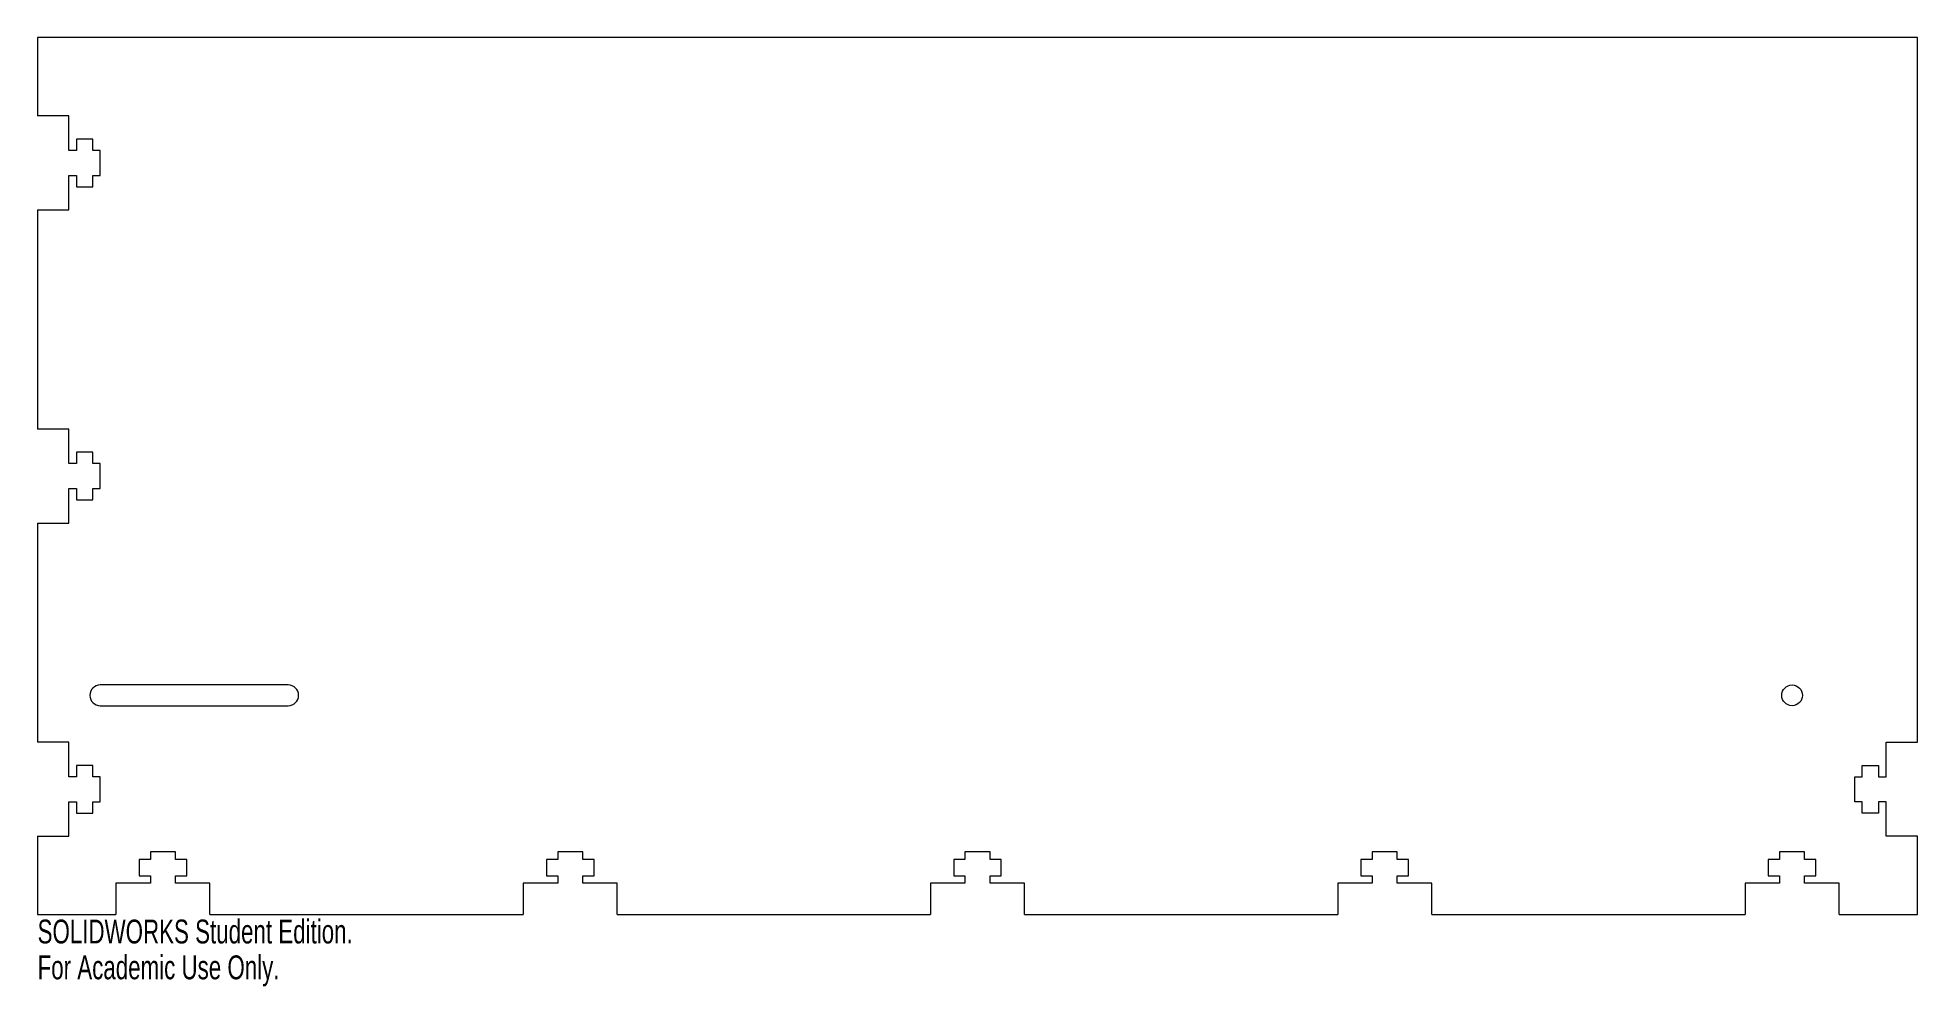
# Model space of a CAD drawing. Header units: inches. Extents: x 0 to 15, y -0.6 to 7.
import ezdxf

# ---------------------------------------------------------------- set-up
doc = ezdxf.new("R2010")
doc.units = ezdxf.units.IN
doc.header["$MEASUREMENT"] = 0
doc.styles.add('SLDTEXTSTYLE0', font='TXT', dxfattribs={"width": 0.7})

msp = doc.modelspace()

# ---------------------------------------------------------------- linework, layer by layer
at = {"color": 7, "linetype": 'Continuous', "lineweight": 15}
for p, q in [((15, 7), (0, 7)), ((0, 7), (0, 6.375)), ((15, 1.375), (15, 7)), ((0.25, 6.375), (0, 6.375)), ((0.25, 6.1), (0.25, 6.375)), ((0.31, 6.19), (0.31, 6.1)), ((0.44, 6.19), (0.31, 6.19)), ((0.44, 6.1), (0.44, 6.19)), ((0.31, 6.1), (0.25, 6.1)), ((0.5, 6.1), (0.44, 6.1)), ((0.5, 5.9), (0.5, 6.1)), ((0.25, 5.9), (0.31, 5.9)), ((0.25, 5.625), (0.25, 5.9)), ((0.31, 5.9), (0.31, 5.81)), ((0.44, 5.9), (0.5, 5.9)), ((0.44, 5.81), (0.44, 5.9)), ((0.31, 5.81), (0.44, 5.81)), ((0, 5.625), (0.25, 5.625)), ((0, 5.625), (0, 3.875)), ((0.25, 3.875), (0, 3.875)), ((0.25, 3.6), (0.25, 3.875)), ((0.31, 3.6), (0.25, 3.6)), ((0.31, 3.69), (0.31, 3.6)), ((0.44, 3.69), (0.31, 3.69)), ((0.44, 3.6), (0.44, 3.69)), ((0.5, 3.6), (0.44, 3.6)), ((0.5, 3.4), (0.5, 3.6)), ((0.25, 3.4), (0.31, 3.4)), ((0.25, 3.125), (0.25, 3.4)), ((0.31, 3.4), (0.31, 3.31)), ((0.31, 3.31), (0.44, 3.31)), ((0.44, 3.4), (0.5, 3.4)), ((0.44, 3.31), (0.44, 3.4)), ((0, 3.125), (0.25, 3.125)), ((0, 3.125), (0, 1.375)), ((2, 1.833), (0.5, 1.833)), ((0.5, 1.667), (2, 1.667)), ((0.25, 1.375), (0, 1.375)), ((0.25, 1.1), (0.25, 1.375)), ((14.75, 1.375), (15, 1.375)), ((14.75, 1.1), (14.75, 1.375)), ((0.31, 1.1), (0.25, 1.1)), ((0.31, 1.19), (0.31, 1.1)), ((0.44, 1.19), (0.31, 1.19)), ((0.44, 1.1), (0.44, 1.19)), ((0.5, 1.1), (0.44, 1.1)), ((0.5, 0.9), (0.5, 1.1)), ((14.5, 0.9), (14.5, 1.1)), ((14.5, 1.1), (14.56, 1.1)), ((14.56, 1.1), (14.56, 1.19)), ((14.56, 1.19), (14.69, 1.19)), ((14.69, 1.19), (14.69, 1.1)), ((14.69, 1.1), (14.75, 1.1)), ((0.25, 0.9), (0.31, 0.9)), ((0.25, 0.625), (0.25, 0.9)), ((0.31, 0.9), (0.31, 0.81)), ((0.44, 0.9), (0.5, 0.9)), ((0.44, 0.81), (0.44, 0.9)), ((14.56, 0.9), (14.5, 0.9)), ((14.56, 0.81), (14.56, 0.9)), ((14.75, 0.9), (14.69, 0.9)), ((14.69, 0.9), (14.69, 0.81)), ((14.75, 0.625), (14.75, 0.9)), ((0.31, 0.81), (0.44, 0.81)), ((14.69, 0.81), (14.56, 0.81)), ((0, 0.625), (0.25, 0.625)), ((0, 0.625), (0, 0)), ((15, 0.625), (14.75, 0.625)), ((15, 0), (15, 0.625)), ((0.9, 0.5), (0.9, 0.44)), ((1.1, 0.5), (0.9, 0.5)), ((1.1, 0.44), (1.1, 0.5)), ((4.15, 0.5), (4.15, 0.44)), ((4.35, 0.5), (4.15, 0.5)), ((4.35, 0.44), (4.35, 0.5)), ((7.4, 0.5), (7.4, 0.44)), ((7.6, 0.5), (7.4, 0.5)), ((7.6, 0.44), (7.6, 0.5)), ((10.65, 0.5), (10.65, 0.44)), ((10.85, 0.5), (10.65, 0.5)), ((10.85, 0.44), (10.85, 0.5)), ((13.9, 0.5), (13.9, 0.44)), ((14.1, 0.5), (13.9, 0.5)), ((14.1, 0.44), (14.1, 0.5)), ((0.81, 0.44), (0.81, 0.31)), ((0.9, 0.44), (0.81, 0.44)), ((0.81, 0.31), (0.9, 0.31)), ((0.9, 0.31), (0.9, 0.25)), ((1.19, 0.44), (1.1, 0.44)), ((1.1, 0.31), (1.19, 0.31)), ((1.1, 0.25), (1.1, 0.31)), ((1.19, 0.31), (1.19, 0.44)), ((4.06, 0.44), (4.06, 0.31)), ((4.15, 0.44), (4.06, 0.44)), ((4.06, 0.31), (4.15, 0.31)), ((4.15, 0.31), (4.15, 0.25)), ((4.44, 0.44), (4.35, 0.44)), ((4.35, 0.31), (4.44, 0.31)), ((4.35, 0.25), (4.35, 0.31)), ((4.44, 0.31), (4.44, 0.44)), ((7.31, 0.44), (7.31, 0.31)), ((7.4, 0.44), (7.31, 0.44)), ((7.31, 0.31), (7.4, 0.31)), ((7.4, 0.31), (7.4, 0.25)), ((7.69, 0.44), (7.6, 0.44)), ((7.6, 0.31), (7.69, 0.31)), ((7.6, 0.25), (7.6, 0.31)), ((7.69, 0.31), (7.69, 0.44)), ((10.56, 0.44), (10.56, 0.31)), ((10.65, 0.44), (10.56, 0.44)), ((10.56, 0.31), (10.65, 0.31)), ((10.65, 0.31), (10.65, 0.25)), ((10.94, 0.44), (10.85, 0.44)), ((10.85, 0.31), (10.94, 0.31)), ((10.85, 0.25), (10.85, 0.31)), ((10.94, 0.31), (10.94, 0.44)), ((13.81, 0.44), (13.81, 0.31)), ((13.9, 0.44), (13.81, 0.44)), ((13.81, 0.31), (13.9, 0.31)), ((13.9, 0.31), (13.9, 0.25)), ((14.19, 0.44), (14.1, 0.44)), ((14.1, 0.31), (14.19, 0.31)), ((14.1, 0.25), (14.1, 0.31)), ((14.19, 0.31), (14.19, 0.44)), ((0.625, 0.25), (0.625, 0)), ((0.9, 0.25), (0.625, 0.25)), ((1.375, 0.25), (1.1, 0.25)), ((1.375, 0), (1.375, 0.25)), ((3.875, 0.25), (3.875, 0)), ((4.15, 0.25), (3.875, 0.25)), ((4.625, 0.25), (4.35, 0.25)), ((4.625, 0), (4.625, 0.25)), ((7.125, 0.25), (7.125, 0)), ((7.4, 0.25), (7.125, 0.25)), ((7.875, 0.25), (7.6, 0.25)), ((7.875, 0), (7.875, 0.25)), ((10.375, 0.25), (10.375, 0)), ((10.65, 0.25), (10.375, 0.25)), ((11.125, 0.25), (10.85, 0.25)), ((11.125, 0), (11.125, 0.25)), ((13.625, 0.25), (13.625, 0)), ((13.9, 0.25), (13.625, 0.25)), ((14.375, 0.25), (14.1, 0.25)), ((14.375, 0), (14.375, 0.25)), ((0, 0), (0.625, 0)), ((1.375, 0), (3.875, 0)), ((4.625, 0), (7.125, 0)), ((7.875, 0), (10.375, 0)), ((11.125, 0), (13.625, 0)), ((14.375, 0), (15, 0))]:
    msp.add_line(p, q, dxfattribs=at)
msp.add_circle((14, 1.75), 0.0827, dxfattribs=at)
for centre, start, end in [((0.5, 1.75), 90, 270), ((2, 1.75), 270, 90)]:
    msp.add_arc(centre, 0.0827, start, end, dxfattribs=at)

# ---------------------------------------------------------------- texts
at = {"color": 7, "linetype": 'Continuous', "char_height": 0.1903, "attachment_point": 1, "style": 'SLDTEXTSTYLE0'}
for s, insert in [('SOLIDWORKS Student Edition.', (0, -0.04)), ('For Academic Use Only.', (0, -0.326))]:
    msp.add_mtext(s, dxfattribs=dict(at, insert=insert))

doc.saveas('drawing.dxf')
